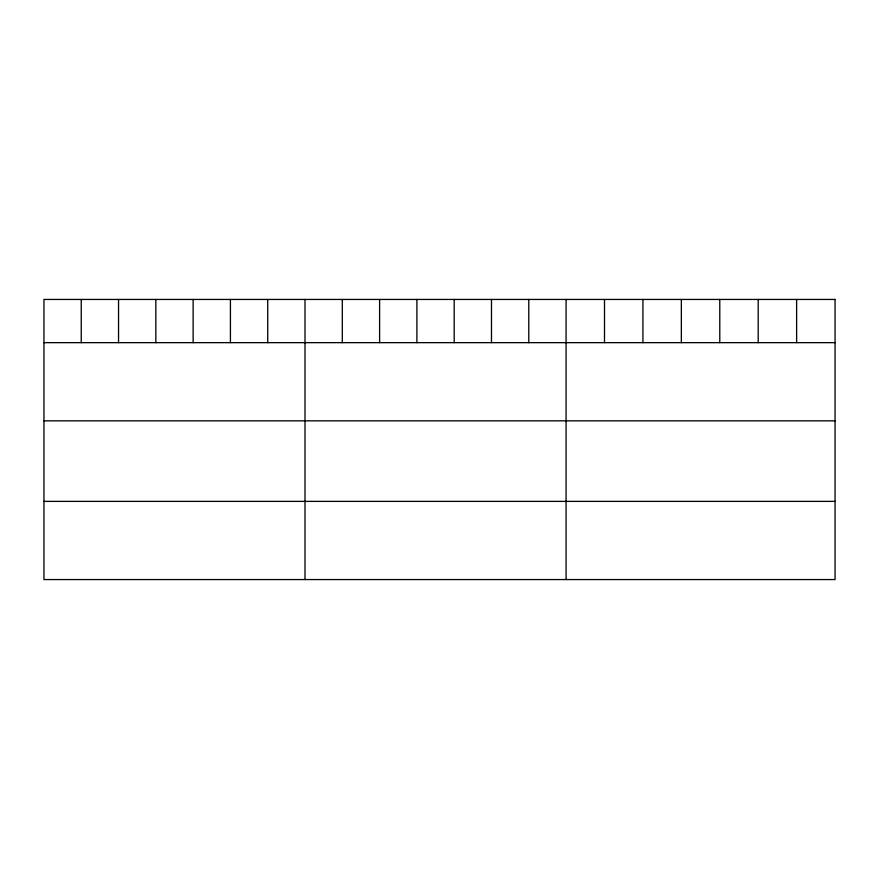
<?xml version="1.0" encoding="UTF-8"?>
<svg xmlns="http://www.w3.org/2000/svg" width="879" height="879" viewBox="0 0 879 879"><rect width="100%" height="100%" fill="white"/><g stroke="black" fill="none" stroke-linecap="round" stroke-linejoin="round"><path stroke-width="1.32" d="M43.95 342.656L835.05 342.656M43.95 420.832L835.05 420.832M43.95 501.382L835.05 501.382M796.627 299.442L796.627 342.656M758.203 299.442L758.203 342.656M719.78 299.442L719.78 342.656M681.346 299.442L681.346 342.656M642.923 299.442L642.923 342.656M604.499 299.442L604.499 342.656M566.076 299.442L566.076 579.558M528.784 299.442L528.784 342.656M491.482 299.442L491.482 342.656M454.19 299.442L454.19 342.656M416.899 299.442L416.899 342.656M379.607 299.442L379.607 342.656M342.305 299.442L342.305 342.656M305.013 299.442L305.013 579.558M267.721 299.442L267.721 342.656M230.419 299.442L230.419 342.656M193.127 299.442L193.127 342.656M155.836 299.442L155.836 342.656M118.544 299.442L118.544 342.656M81.242 299.442L81.242 342.656M835.05 299.442L43.95 299.442L43.95 579.558L835.05 579.558L835.05 299.442"/></g></svg>
